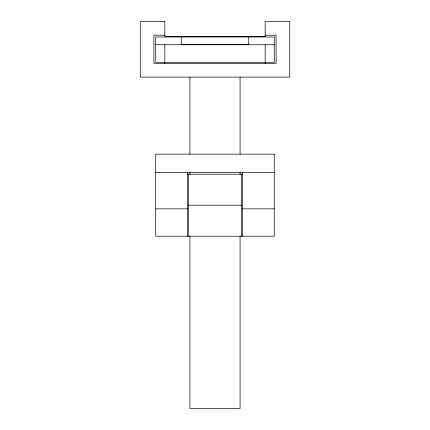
<?xml version="1.0" encoding="UTF-8"?>
<svg xmlns="http://www.w3.org/2000/svg" width="430" height="430" viewBox="0 0 430 430"><rect width="100%" height="100%" fill="white"/><g stroke="black" fill="none" stroke-linecap="round" stroke-linejoin="round"><path stroke-width="0.64" d="M164.857 35.174L153.918 35.174L153.918 63.436L276.082 63.436L276.082 35.174L265.143 35.174M180.923 44.29L249.077 44.29M155.741 44.747L274.259 44.747M155.741 172.382L274.259 172.382M187.249 174.204L242.751 174.204M188.56 205.201L241.44 205.201M155.741 208.846L187.652 208.846M242.348 208.846L274.259 208.846M265.143 44.747L265.143 63.436M248.733 36.996L248.733 44.747M242.348 172.382L242.348 236.194M241.44 174.204L241.44 236.194M240.069 77.11L240.069 154.257M240.069 172.371L240.069 174.381M240.069 236.097L240.069 408.5L189.931 408.5L189.931 236.097M189.931 77.11L189.931 154.257M189.931 172.371L189.931 174.381M188.56 174.204L188.56 236.194M187.652 172.382L187.652 236.194M181.267 36.996L181.267 44.747M164.857 44.747L164.857 63.436M164.857 21.5L140.245 21.5L140.245 77.11L289.755 77.11L289.755 21.5L265.143 21.5L265.143 36.545L164.857 36.545L164.857 21.5M274.259 36.996L155.741 36.996L155.741 62.527L274.259 62.527L274.259 36.996M274.259 154.144L155.741 154.144L155.741 236.194L274.259 236.194L274.259 154.144"/></g></svg>
